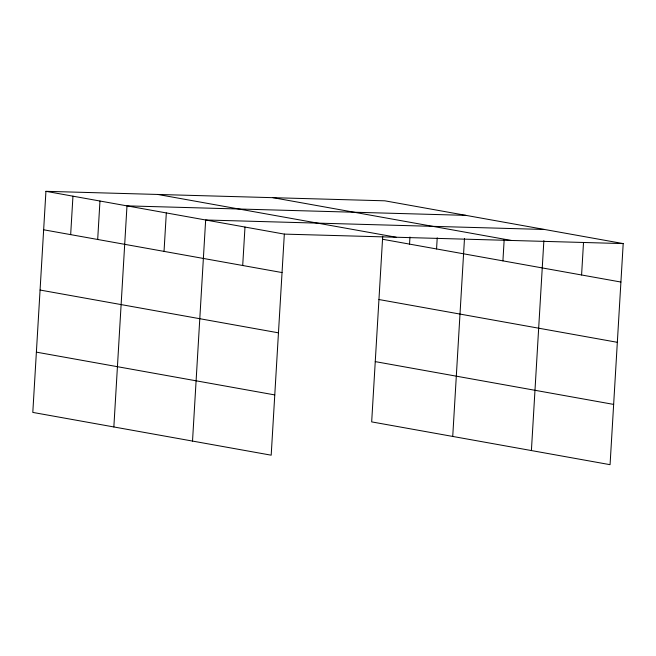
<?xml version="1.0" encoding="UTF-8"?>
<svg xmlns="http://www.w3.org/2000/svg" width="656" height="656" viewBox="0 0 656 656"><rect width="100%" height="100%" fill="white"/><g stroke="black" fill="none" stroke-linecap="round" stroke-linejoin="round"><path stroke-width="0.98" d="M45.936 191.322L32.8 412.411L271.19 455.19L284.327 234.11L45.936 191.322L384.81 200.81L623.2 243.589L610.064 464.678L371.673 421.89L382.71 236.226M70.668 234.627L72.955 196.177M97.687 239.473L99.966 201.023M113.849 426.958L126.985 205.869L465.867 215.357M164.033 251.379L166.321 212.929M192.52 441.07L205.656 219.99L544.529 229.469M242.704 265.5L244.991 227.05M409.541 244.106L409.967 237.021M436.56 248.96L437.224 237.825M452.73 436.437L464.481 238.628M502.914 260.867L504.177 239.612M531.401 450.557L543.873 240.604M581.585 274.979L583.504 242.605M284.327 234.11L623.2 243.589M272.986 197.677L511.368 240.457M157.768 194.455L396.15 237.234M382.53 239.26L620.912 282.039M43.649 229.78L282.039 272.56M378.947 299.53L617.337 342.309M40.073 290.042L278.456 332.83M375.257 361.62L613.647 404.408M36.383 352.141L274.766 394.92"/></g></svg>
